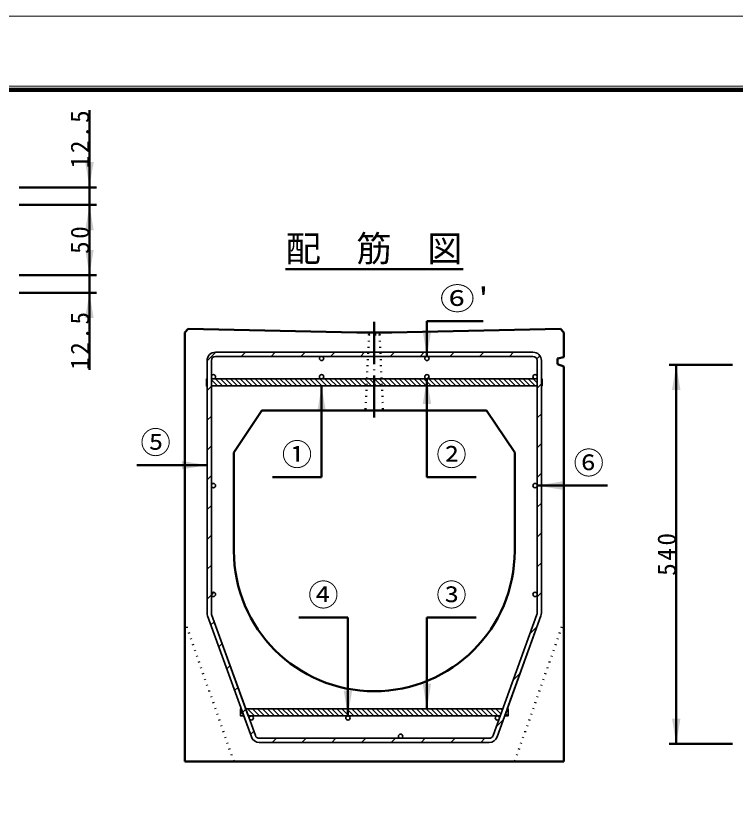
# Model space of a CAD drawing. Units: millimetres, scale not verified. Extents: x -2102 to 2102, y -1485 to 1485.
# Drawn here: x -1209 to -184, y 340 to 1485 of the extents above; entities that cross this region are included whole.
import ezdxf
from ezdxf.enums import TextEntityAlignment as Align

# ---------------------------------------------------------------- set-up
doc = ezdxf.new("R2010")
doc.units = ezdxf.units.MM
doc.header["$LTSCALE"] = 5
doc.linetypes.add('DOTTED', pattern=[1.75, 0.25, -1.5])
doc.linetypes.add('LONG_DASHED_DOTTED', pattern=[15.25, 12, -1.5, 0.25, -1.5])
doc.layers.add('0-0_V-nasSTD', color=7, linetype='Continuous', lineweight=35)
doc.layers.add('0-1_0', color=7, linetype='Continuous', lineweight=50)
doc.styles.add('ＭＳ ゴシック', font='')
doc.styles.get('ＭＳ ゴシック').set_extended_font_data('MS Gothic')

msp = doc.modelspace()

# ---------------------------------------------------------------- linework, layer by layer
at = {"layer": '0-0_V-nasSTD', "lineweight": 50}
msp.add_line((-624.068, 1050.236), (-624.068, 1000.236), dxfattribs=at)
at = {"layer": '0-0_V-nasSTD'}
for p, q in [((-938.068, 966.922), (-937.068, 965.922)), ((-467.068, 968.236), (-931.068, 968.236)), ((-931.068, 966.993), (-922.31, 958.236)), ((-925.239, 968.236), (-915.239, 958.236)), ((-918.168, 968.236), (-908.168, 958.236)), ((-911.097, 968.236), (-901.097, 958.236)), ((-904.026, 968.236), (-894.026, 958.236)), ((-896.955, 968.236), (-886.955, 958.236)), ((-889.884, 968.236), (-879.884, 958.236)), ((-882.813, 968.236), (-872.813, 958.236)), ((-875.742, 968.236), (-865.742, 958.236)), ((-868.671, 968.236), (-858.671, 958.236)), ((-861.6, 968.236), (-851.6, 958.236)), ((-854.529, 968.236), (-844.529, 958.236)), ((-847.458, 968.236), (-837.458, 958.236)), ((-840.387, 968.236), (-830.387, 958.236)), ((-833.315, 968.236), (-823.315, 958.236)), ((-826.244, 968.236), (-816.244, 958.236)), ((-819.173, 968.236), (-809.173, 958.236)), ((-812.102, 968.236), (-802.102, 958.236)), ((-805.031, 968.236), (-795.031, 958.236)), ((-797.96, 968.236), (-787.96, 958.236)), ((-790.889, 968.236), (-780.889, 958.236)), ((-783.818, 968.236), (-773.818, 958.236)), ((-776.747, 968.236), (-766.747, 958.236)), ((-769.676, 968.236), (-759.676, 958.236)), ((-762.605, 968.236), (-752.605, 958.236)), ((-755.534, 968.236), (-745.534, 958.236)), ((-748.463, 968.236), (-738.463, 958.236)), ((-741.392, 968.236), (-731.392, 958.236)), ((-734.32, 968.236), (-724.32, 958.236)), ((-727.249, 968.236), (-717.249, 958.236)), ((-720.178, 968.236), (-710.178, 958.236)), ((-713.107, 968.236), (-703.107, 958.236)), ((-706.036, 968.236), (-696.036, 958.236)), ((-698.965, 968.236), (-688.965, 958.236)), ((-691.894, 968.236), (-681.894, 958.236)), ((-684.823, 968.236), (-674.823, 958.236)), ((-677.752, 968.236), (-667.752, 958.236)), ((-670.681, 968.236), (-660.681, 958.236)), ((-663.61, 968.236), (-653.61, 958.236)), ((-656.539, 968.236), (-646.539, 958.236)), ((-649.468, 968.236), (-639.468, 958.236)), ((-642.397, 968.236), (-632.397, 958.236)), ((-635.326, 968.236), (-625.326, 958.236)), ((-628.254, 968.236), (-618.254, 958.236)), ((-621.183, 968.236), (-611.183, 958.236)), ((-614.112, 968.236), (-604.112, 958.236)), ((-607.041, 968.236), (-597.041, 958.236)), ((-599.97, 968.236), (-589.97, 958.236)), ((-592.899, 968.236), (-582.899, 958.236)), ((-585.828, 968.236), (-575.828, 958.236)), ((-578.757, 968.236), (-568.757, 958.236)), ((-571.686, 968.236), (-561.686, 958.236)), ((-564.615, 968.236), (-554.615, 958.236)), ((-557.544, 968.236), (-547.544, 958.236)), ((-550.473, 968.236), (-540.473, 958.236)), ((-543.402, 968.236), (-533.402, 958.236)), ((-536.331, 968.236), (-526.331, 958.236)), ((-529.26, 968.236), (-519.26, 958.236)), ((-522.188, 968.236), (-512.188, 958.236)), ((-515.117, 968.236), (-505.117, 958.236)), ((-508.046, 968.236), (-498.046, 958.236)), ((-500.975, 968.236), (-490.975, 958.236)), ((-493.904, 968.236), (-483.904, 958.236)), ((-486.833, 968.236), (-476.833, 958.236)), ((-479.762, 968.236), (-469.762, 958.236)), ((-472.691, 968.236), (-467.068, 962.613)), ((-461.068, 963.684), (-460.068, 962.684)), ((-938.068, 959.851), (-937.068, 958.851)), ((-931.068, 959.922), (-929.381, 958.236)), ((-478.315, 584.951), (-478.315, 584.951)), ((-476.439, 590.146), (-476.439, 590.146)), ((-482.067, 574.561), (-482.067, 574.561)), ((-480.191, 579.756), (-480.191, 579.756)), ((-485.819, 564.17), (-485.819, 564.17)), ((-483.943, 569.365), (-483.943, 569.365)), ((-489.571, 553.78), (-489.571, 553.78)), ((-487.695, 558.975), (-487.695, 558.975)), ((-495.199, 538.195), (-495.199, 538.195)), ((-493.323, 543.39), (-493.323, 543.39)), ((-491.447, 548.585), (-491.447, 548.585)), ((-498.951, 527.805), (-498.951, 527.805)), ((-497.075, 533), (-497.075, 533)), ((-502.703, 517.415), (-502.703, 517.415)), ((-500.827, 522.61), (-500.827, 522.61)), ((-506.455, 507.025), (-506.455, 507.025)), ((-504.579, 512.22), (-504.579, 512.22)), ((-889.508, 494.098), (-885.603, 490.194)), ((-882.128, 498.236), (-516.008, 498.236)), ((-879.503, 498.236), (-869.503, 488.236)), ((-872.432, 498.236), (-862.432, 488.236)), ((-865.361, 498.236), (-855.361, 488.236)), ((-858.29, 498.236), (-848.29, 488.236)), ((-851.219, 498.236), (-841.219, 488.236)), ((-844.148, 498.236), (-834.148, 488.236)), ((-837.077, 498.236), (-827.077, 488.236)), ((-830.006, 498.236), (-820.006, 488.236)), ((-822.935, 498.236), (-812.935, 488.236)), ((-815.864, 498.236), (-805.864, 488.236)), ((-808.793, 498.236), (-798.793, 488.236)), ((-801.722, 498.236), (-791.722, 488.236)), ((-794.651, 498.236), (-784.651, 488.236)), ((-787.58, 498.236), (-777.58, 488.236)), ((-780.508, 498.236), (-770.508, 488.236)), ((-773.437, 498.236), (-763.437, 488.236)), ((-766.366, 498.236), (-756.366, 488.236)), ((-759.295, 498.236), (-749.295, 488.236)), ((-752.224, 498.236), (-742.224, 488.236)), ((-745.153, 498.236), (-735.153, 488.236)), ((-738.082, 498.236), (-728.082, 488.236)), ((-731.011, 498.236), (-721.011, 488.236)), ((-723.94, 498.236), (-713.94, 488.236)), ((-716.869, 498.236), (-706.869, 488.236)), ((-709.798, 498.236), (-699.798, 488.236)), ((-702.727, 498.236), (-692.727, 488.236)), ((-695.656, 498.236), (-685.656, 488.236)), ((-688.585, 498.236), (-678.585, 488.236)), ((-681.513, 498.236), (-671.513, 488.236)), ((-674.442, 498.236), (-664.442, 488.236)), ((-667.371, 498.236), (-657.371, 488.236)), ((-660.3, 498.236), (-650.3, 488.236)), ((-653.229, 498.236), (-643.229, 488.236)), ((-646.158, 498.236), (-636.158, 488.236)), ((-639.087, 498.236), (-629.087, 488.236)), ((-632.016, 498.236), (-622.016, 488.236)), ((-624.945, 498.236), (-614.945, 488.236)), ((-617.874, 498.236), (-607.874, 488.236)), ((-610.803, 498.236), (-600.803, 488.236)), ((-603.732, 498.236), (-593.732, 488.236)), ((-596.661, 498.236), (-586.661, 488.236)), ((-589.59, 498.236), (-579.59, 488.236)), ((-582.519, 498.236), (-572.519, 488.236)), ((-575.447, 498.236), (-565.447, 488.236)), ((-568.376, 498.236), (-558.376, 488.236)), ((-561.305, 498.236), (-551.305, 488.236)), ((-554.234, 498.236), (-544.234, 488.236)), ((-547.163, 498.236), (-537.163, 488.236)), ((-540.092, 498.236), (-530.092, 488.236)), ((-533.021, 498.236), (-523.021, 488.236)), ((-525.95, 498.236), (-518.645, 490.931)), ((-518.879, 498.236), (-516.769, 496.126)), ((-510.207, 496.634), (-508.628, 495.056)), ((-508.331, 501.83), (-508.331, 501.83)), ((-879.615, 491.277), (-876.574, 488.236)), ((-512.083, 491.439), (-508.879, 488.236))]:
    msp.add_line(p, q, dxfattribs=at)
at = {"layer": '0-0_V-nasSTD', "lineweight": 18}
for points in [[(-2102.5, -1485), (-2102.5, 1485), (2102.5, 1485), (2102.5, -1485)], [(-2002.5, -1385), (-2002.5, 1385), (2002.5, 1385), (2002.5, -1385)]]:
    msp.add_lwpolyline(points, close=True, dxfattribs=at)
at = {"layer": '0-0_V-nasSTD', "lineweight": 100}
msp.add_lwpolyline([(1997.5, -1380), (1997.5, 1380), (-1997.5, 1380)], dxfattribs=at)
at = {"layer": '0-0_V-nasSTD'}
for points in [[(-937.068, 968.236), (-938.068, 968.236), (-938.068, 958.236), (-937.068, 958.236), (-937.068, 994.236)], [(-461.068, 968.236), (-460.068, 968.236), (-460.068, 958.236), (-461.068, 958.236), (-461.068, 994.236)], [(-509.628, 498.236), (-508.628, 498.236), (-508.628, 488.236), (-513.239, 488.236), (-461.781, 630.735)], [(-884.896, 488.236), (-889.508, 488.236), (-889.508, 498.236), (-888.508, 498.236), (-874.036, 458.16)]]:
    msp.add_lwpolyline(points, close=True, dxfattribs=at)
for points in [[(-931.068, 958.236), (-467.068, 958.236), (-467.068, 994.236), (-467.068, 968.236)], [(-519.619, 488.236), (-878.517, 488.236), (-930.711, 632.773), (-882.128, 498.236)]]:
    msp.add_lwpolyline(points, dxfattribs=at)
for points in [[(-1110.642, 1277), (-1104.642, 1241), (-1098.642, 1277)], [(-1110.642, 1180), (-1104.642, 1216), (-1098.642, 1180)], [(-1110.642, 1152), (-1104.642, 1116), (-1098.642, 1152)], [(-1110.642, 1055), (-1104.642, 1091), (-1098.642, 1055)], [(-630.068, 1036.236), (-624.068, 1000.236), (-618.068, 1036.236)], [(-275.068, 952.283), (-269.068, 988.283), (-263.068, 952.283)], [(-630.068, 932.236), (-624.068, 968.236), (-618.068, 932.236)], [(-780.068, 922.236), (-774.068, 958.236), (-768.068, 922.236)], [(-973.068, 839.327), (-973.068, 851.327), (-937.068, 845.327)], [(-467.068, 816.236), (-431.068, 810.236), (-431.068, 822.236)], [(-630.068, 534.236), (-624.068, 498.236), (-618.068, 534.236)], [(-742.568, 524.236), (-736.568, 488.236), (-730.568, 524.236)], [(-275.068, 484.283), (-269.068, 448.283), (-263.068, 484.283)]]:
    msp.add_solid(points, dxfattribs=at)
at = {"layer": '0-1_0'}
for p, q in [((-1104.642, 1241), (-1104.642, 1351)), ((-1204.642, 1241), (-1094.642, 1241)), ((-1104.642, 1216), (-1104.642, 1241)), ((-1204.642, 1216), (-1094.642, 1216)), ((-1104.642, 1116), (-1104.642, 1216)), ((-825.471, 1124.283), (-572.665, 1124.283)), ((-1204.642, 1116), (-1094.642, 1116)), ((-1104.642, 1091), (-1104.642, 1116)), ((-1204.642, 1091), (-1094.642, 1091)), ((-1104.642, 981), (-1104.642, 1091)), ((-624.068, 1050.236), (-544.068, 1050.236)), ((-969.068, 423.283), (-969.068, 1034.283)), ((-724.068, 1034.283), (-674.068, 1034.283)), ((-429.068, 1034.283), (-429.068, 999.298)), ((-438.068, 997.283), (-429.068, 999.298)), ((-438.068, 989.283), (-438.068, 997.283)), ((-438.068, 989.283), (-429.068, 985.925)), ((-429.068, 423.283), (-429.068, 985.925)), ((-189.068, 988.283), (-279.068, 988.283)), ((-269.068, 448.283), (-269.068, 988.283)), ((-624.068, 828.236), (-624.068, 968.236)), ((-774.068, 828.236), (-774.068, 958.236)), ((-859.068, 923.283), (-899.068, 863.283)), ((-859.068, 923.283), (-539.068, 923.283)), ((-539.068, 923.283), (-499.068, 863.283)), ((-899.068, 863.283), (-899.068, 723.283)), ((-499.068, 863.283), (-499.068, 723.283)), ((-1037.068, 845.327), (-937.068, 845.327)), ((-774.068, 828.236), (-844.068, 828.236)), ((-624.068, 828.236), (-554.068, 828.236)), ((-367.068, 816.236), (-467.068, 816.236)), ((-806.568, 628.236), (-736.568, 628.236)), ((-736.568, 628.236), (-736.568, 488.236)), ((-624.068, 628.236), (-624.068, 498.236)), ((-554.068, 628.236), (-624.068, 628.236)), ((-189.068, 448.283), (-279.068, 448.283)), ((-969.068, 423.283), (-429.068, 423.283))]:
    msp.add_line(p, q, dxfattribs=at)
at = {"layer": '0-1_0', "linetype": 'LONG_DASHED_DOTTED'}
msp.add_line((-699.068, 1049.283), (-699.068, 908.283), dxfattribs=at)
at = {"layer": '0-1_0', "linetype": 'DOTTED'}
for p, q in [((-706.568, 1031.283), (-711.568, 923.283)), ((-691.568, 1031.283), (-686.568, 923.283)), ((-969.068, 623.283), (-899.068, 423.283)), ((-429.068, 623.283), (-499.068, 423.283))]:
    msp.add_line(p, q, dxfattribs=at)
at = {"layer": '0-1_0', "lineweight": 35}
for p, q in [((-924.914, 1006.236), (-937.068, 994.082)), ((-925.068, 1006.236), (-473.068, 1006.236)), ((-473.068, 1000.236), (-925.068, 1000.236)), ((-925.068, 1000.236), (-473.068, 1000.236)), ((-882.487, 1006.236), (-888.487, 1000.236)), ((-840.061, 1006.236), (-846.061, 1000.236)), ((-797.634, 1006.236), (-803.634, 1000.236)), ((-755.208, 1006.236), (-761.208, 1000.236)), ((-712.782, 1006.236), (-718.782, 1000.236)), ((-670.355, 1006.236), (-676.355, 1000.236)), ((-627.929, 1006.236), (-633.929, 1000.236)), ((-585.502, 1006.236), (-591.502, 1000.236)), ((-543.076, 1006.236), (-549.076, 1000.236)), ((-500.65, 1006.236), (-506.65, 1000.236)), ((-463.28, 1001.179), (-467.648, 996.811)), ((-937.068, 994.236), (-937.068, 634.811)), ((-931.068, 994.236), (-931.068, 634.811)), ((-931.068, 634.811), (-931.068, 994.236)), ((-467.068, 634.811), (-467.068, 994.236)), ((-467.068, 994.236), (-467.068, 634.811)), ((-461.068, 634.811), (-461.068, 994.236)), ((-938.068, 968.236), (-938.068, 958.236)), ((-937.068, 968.236), (-938.068, 968.236)), ((-467.068, 968.236), (-931.068, 968.236)), ((-621.135, 970.603), (-623.435, 968.303)), ((-938.068, 958.236), (-937.068, 958.236)), ((-931.068, 957.655), (-937.068, 951.655)), ((-467.068, 958.236), (-931.068, 958.236)), ((-461.068, 960.965), (-467.068, 954.965)), ((-461.068, 958.236), (-460.068, 958.236)), ((-461.068, 918.538), (-467.068, 912.538)), ((-931.068, 915.229), (-937.068, 909.229)), ((-931.068, 872.802), (-937.068, 866.802)), ((-467.068, 870.112), (-461.068, 876.112)), ((-931.068, 830.376), (-937.068, 824.376)), ((-467.068, 827.685), (-461.068, 833.685)), ((-467.068, 785.259), (-461.068, 791.259)), ((-931.068, 787.95), (-937.068, 781.95)), ((-931.068, 745.523), (-937.068, 739.523)), ((-467.068, 742.833), (-461.068, 748.833)), ((-931.068, 703.097), (-937.068, 697.097)), ((-467.068, 700.406), (-461.068, 706.406)), ((-927.548, 664.19), (-931.022, 660.716)), ((-931.068, 660.67), (-937.068, 654.67)), ((-467.068, 657.98), (-461.068, 663.98)), ((-874.036, 458.16), (-936.355, 630.735)), ((-868.392, 460.198), (-930.711, 632.773)), ((-868.392, 460.198), (-930.711, 632.773)), ((-529.743, 460.198), (-467.425, 632.773)), ((-467.425, 632.773), (-529.743, 460.198)), ((-524.1, 458.16), (-461.781, 630.735)), ((-926.951, 622.361), (-931.638, 617.674)), ((-477.359, 605.262), (-467.374, 615.247)), ((-915.695, 591.19), (-920.382, 586.503)), ((-904.439, 560.02), (-909.126, 555.333)), ((-501.339, 538.856), (-491.354, 548.841)), ((-893.183, 528.849), (-897.87, 524.163)), ((-889.508, 498.236), (-888.508, 498.236)), ((-889.508, 498.236), (-889.508, 488.236)), ((-881.927, 497.679), (-886.614, 492.992)), ((-882.128, 498.236), (-516.008, 498.236)), ((-889.508, 488.236), (-884.896, 488.236)), ((-878.517, 488.236), (-519.619, 488.236)), ((-525.319, 472.449), (-515.334, 482.434)), ((-875.358, 461.822), (-870.671, 466.509)), ((-862.749, 456.236), (-535.387, 456.236)), ((-535.387, 456.236), (-862.749, 456.236)), ((-862.749, 450.236), (-535.387, 450.236)), ((-844.518, 450.236), (-838.518, 456.236)), ((-802.091, 450.236), (-796.091, 456.236)), ((-759.665, 450.236), (-753.665, 456.236)), ((-717.238, 450.236), (-711.238, 456.236)), ((-674.812, 450.236), (-668.812, 456.236)), ((-632.386, 450.236), (-626.386, 456.236)), ((-589.959, 450.236), (-583.959, 456.236)), ((-547.533, 450.236), (-541.533, 456.236))]:
    msp.add_line(p, q, dxfattribs=at)
at = {"layer": '0-1_0'}
for points in [[(-724.068, 1034.283), (-964.068, 1039.283), (-969.068, 1034.283)], [(-674.068, 1034.283), (-434.068, 1039.283), (-429.068, 1034.283)]]:
    msp.add_lwpolyline(points, dxfattribs=at)
at = {"layer": '0-1_0', "linetype": 'DOTTED'}
for points in [[(-706.568, 1031.283), (-709.568, 1034.283), (-688.568, 1034.283)], [(-706.568, 1031.283), (-691.568, 1031.283), (-688.568, 1034.283)]]:
    msp.add_lwpolyline(points, dxfattribs=at)
at = {"layer": '0-1_0', "lineweight": 35}
for points in [[(-461.068, 968.236), (-460.068, 968.236), (-460.068, 958.236)], [(-509.628, 498.236), (-508.628, 498.236), (-508.628, 488.236), (-513.239, 488.236)]]:
    msp.add_lwpolyline(points, dxfattribs=at)
for centre in [(-774.068, 997.236), (-624.068, 997.236), (-928.068, 971.236), (-774.068, 971.236), (-624.068, 971.236), (-470.068, 971.236), (-928.068, 816.236), (-470.068, 816.236), (-928.068, 661.236), (-470.068, 661.236), (-874.244, 485.236), (-736.568, 485.236), (-523.892, 485.236), (-661.568, 459.236)]:
    msp.add_circle(centre, 3, dxfattribs=at)
for centre, radius, start, end in [((-925.068, 994.236), 12, 90, 180), ((-925.068, 994.236), 6, 90, 180), ((-925.068, 994.236), 6, 90, 180), ((-473.068, 994.236), 12, 0, 90), ((-473.068, 994.236), 6, 0, 90), ((-473.068, 994.236), 6, 0, 90), ((-925.068, 634.811), 12, 180, 199.85521), ((-925.068, 634.811), 6, 180, 199.85521), ((-925.068, 634.811), 6, 180, 199.85522), ((-473.068, 634.811), 6, 340.14479, 0), ((-473.068, 634.811), 6, 340.14479, 0), ((-473.068, 634.811), 12, 340.14479, 0), ((-862.749, 462.236), 12, 199.85521, 270), ((-862.749, 462.236), 6, 199.85521, 270), ((-862.749, 462.236), 6, 199.85521, 270), ((-535.387, 462.236), 6, 270, 340.14479), ((-535.387, 462.236), 6, 270, 340.14479), ((-535.387, 462.236), 12, 270, 340.14479)]:
    msp.add_arc(centre, radius, start, end, dxfattribs=at)
at = {"layer": '0-1_0'}
for start, end in [(180, 270), (270, 0)]:
    msp.add_arc((-699.068, 723.283), 200, start, end, dxfattribs=at)

# ---------------------------------------------------------------- texts
at = {"layer": '0-0_V-nasSTD', "style": 'ＭＳ ゴシック'}
for s, height, p in [('配\u3000筋\u3000図', 36.95, (-825.471, 1124.283)), ('⑤', 31.67, (-1032.068, 852.327)), ('①', 31.67, (-830.668, 835.236)), ('②', 31.67, (-610.668, 835.236)), ('⑥', 31.67, (-415.268, 823.236)), ('④', 31.67, (-793.168, 635.236)), ('③', 31.67, (-610.668, 635.236))]:
    msp.add_text(s, height=height, dxfattribs=at).set_placement(p, align=Align.BOTTOM_LEFT)
at = {"layer": '0-0_V-nasSTD', "style": 'ＭＳ ゴシック', "width": 1.15}
msp.add_text("⑥'", height=31.67, dxfattribs=at).set_placement((-605.668, 1057.236), align=Align.BOTTOM_LEFT)
at = {"layer": '0-0_V-nasSTD', "char_height": 26.39, "attachment_point": 7, "rotation": 90, "style": 'ＭＳ ゴシック'}
for s, insert in [('\\T1.2;12.5', (-1104.642, 1268.2)), ('\\T1.2;50', (-1104.642, 1146.2)), ('\\T1.2;12.5', (-1104.642, 981)), ('\\T1.2;540', (-269.068, 687.683))]:
    msp.add_mtext(s, dxfattribs=dict(at, insert=insert))

doc.saveas('drawing.dxf')
